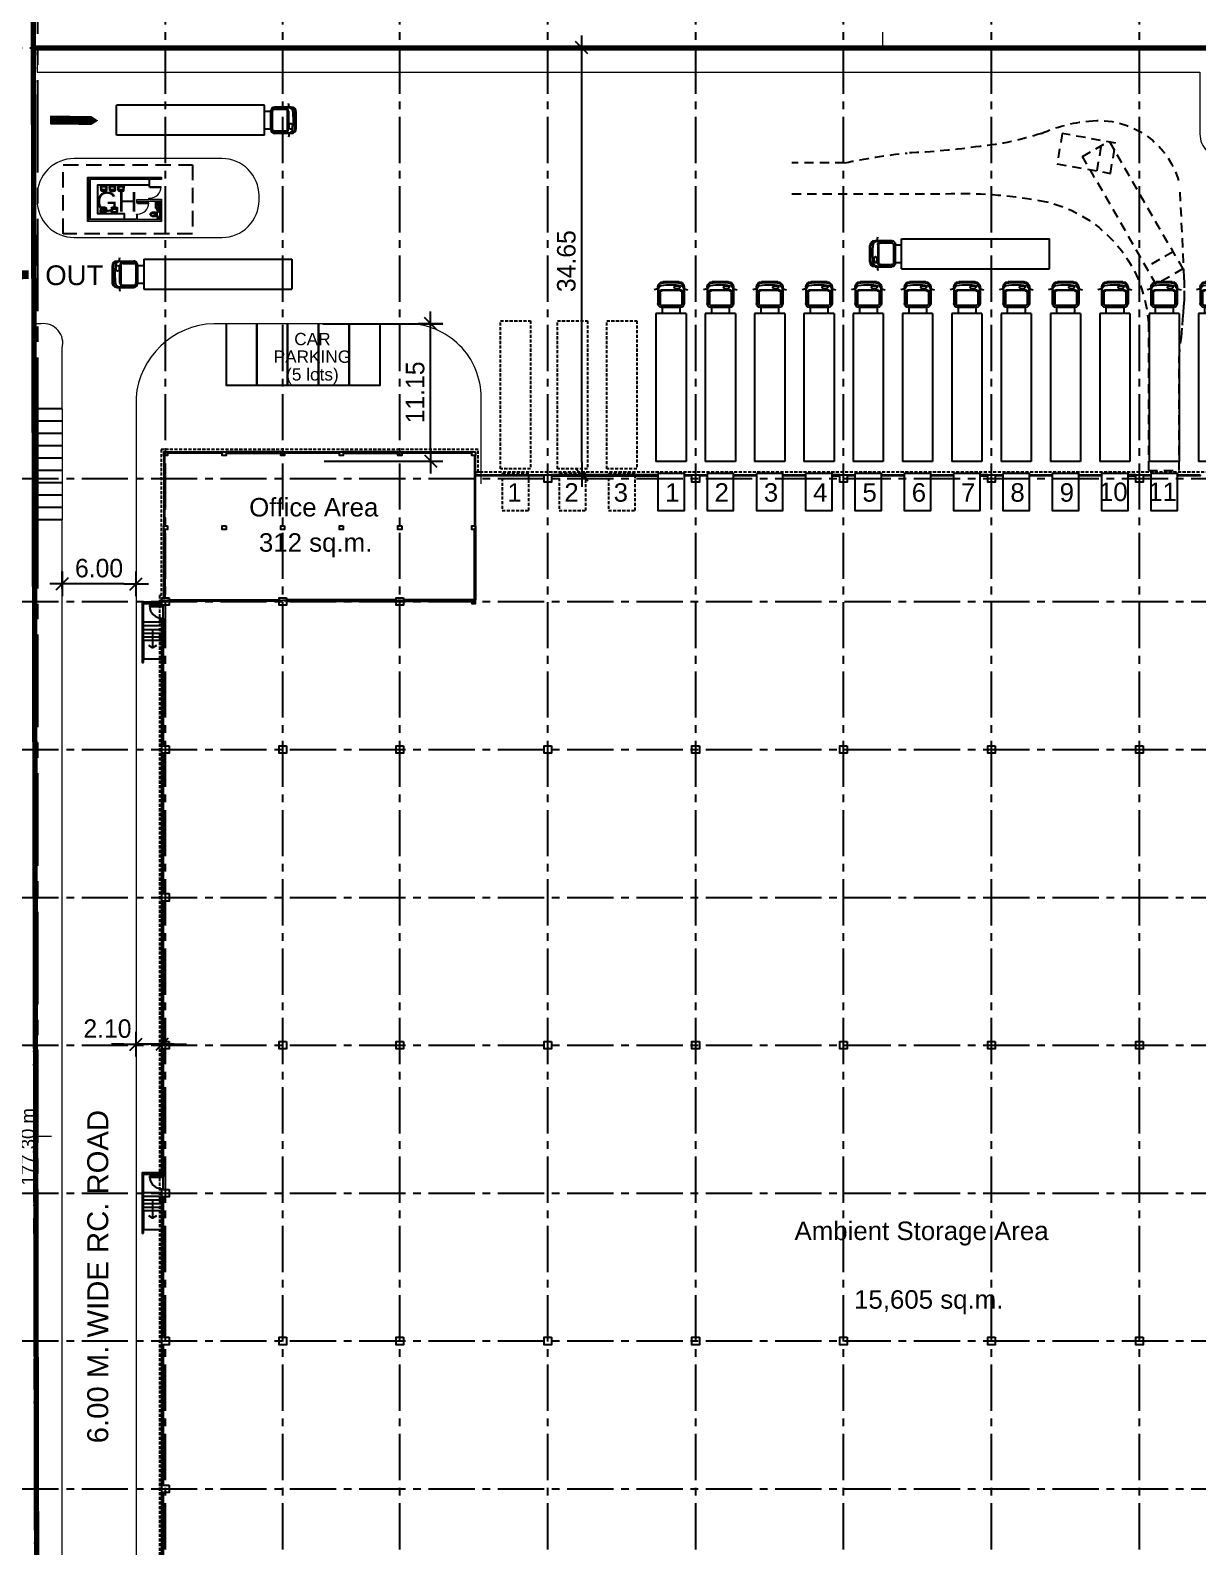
# Model space of a CAD drawing. Extents: x 692141 to 693595, y 1492301 to 1494225.
# Drawn here: x 692319.1 to 692413.8, y 1493786.7 to 1493909.8 of the extents above; entities that cross this region are included whole.
import ezdxf
from ezdxf.enums import TextEntityAlignment as Align

# ---------------------------------------------------------------- set-up
doc = ezdxf.new("R2010")
doc.units = 0
doc.header["$MEASUREMENT"] = 0
for name, pattern in [('CENTER2', [1.125, 0.75, -0.125, 0.125, -0.125]), ('Dash dot dot 2', [5500, 2500, -1000, 0, -1000, 0, -1000]), ('DASHEDX2', [1.25, 0.75, -0.5]), ('HIDDEN', [0.375, 0.25, -0.125])]:
    doc.linetypes.add(name, pattern=pattern)
for name, color, linetype in [('A-_ANOT----_E-', 7, 'Continuous'), ('A-_CAR-PARK_E-', 252, 'Continuous'), ('A-_CNPY----_E-', 4, 'Continuous'), ('A-_DOOR----_E-', 1, 'Continuous'), ('A-_FIXT----_E-', 8, 'Continuous'), ('A-_FURN----_E-', 8, 'Continuous'), ('A-_ROAD----_E-', 1, 'Continuous'), ('A-_TRELLIS-_E-', 8, 'Continuous'), ('A-_WALL----_E-', 1, 'Continuous'), ('A-_WIND----_E-', 8, 'Continuous'), ('A-COLUMN', 3, 'Continuous'), ('A-DOOR', 2, 'Continuous'), ('A-Stair', 9, 'Continuous'), ('A-WALL', 2, 'Continuous'), ('AREA', 8, 'Continuous'), ('Arrow dim', 2, 'Continuous'), ('Arrow dim2', 1, 'Continuous'), ('CIVIL_SITE_WORK', 7, 'Continuous'), ('DIM', 1, 'Continuous'), ('FUR', 9, 'Continuous'), ('Grid', 8, 'CENTER2'), ('H', 8, 'Continuous'), ('Layer1', 1, 'Continuous'), ('Layer4', 3, 'Continuous'), ('Layer8', 8, 'Continuous'), ('Layer9', 9, 'Continuous'), ('Road', 1, 'Continuous'), ('T3', 6, 'Continuous')]:
    doc.layers.add(name, color=color, linetype=linetype)
doc.layers.add('C-PROP-LINE', color=91, linetype='Dash dot dot 2', lineweight=35)
doc.layers.add('C-PROP-LINE-IDEN', color=91, linetype='Continuous', lineweight=5)
doc.styles.add('ARIAL', font='arial.ttf')
doc.styles.add('Century Gothic', font='GOTHIC.TTF', dxfattribs={"height": 1125})
doc.styles.add('MASTER', font='CordiaUPC.ttf')
doc.dimstyles.new('1000-AA', dxfattribs={"dimtxt": 1.5, "dimasz": 1, "dimexe": 1, "dimexo": 1, "dimgap": 0.5, "dimtad": 1, "dimzin": 0, "dimdsep": 46, "dimtxsty": 'MASTER', "dimblk": 'J-02', "dimcen": 0.09, "dimdle": 1, "dimclrd": 1, "dimclre": 8, "dimclrt": 3, "dimadec": 0, "dimazin": 0, "dimtfac": 1, "dimtix": 1, "dimtmove": 2, "dimatfit": 3, "dimldrblk": 'DOT', "dimfxl": 1, "dimtolj": 1, "dimtzin": 0, "dimarcsym": 0})

# ---------------------------------------------------------------- blocks, each defined once
blk = doc.blocks.new('Truck_40 footer')
at = {"layer": 'Layer8'}
for p, q in [((13.99, 1.07), (13.94, 1.37)), ((12, 1.22), (0, 1.22)), ((0, -1.22), (0, 1.22)), ((12, -1.22), (12, 1.22)), ((12.5, 0.72), (12, 0.72)), ((12.5, -0.76), (12.5, 0.76)), ((12.64, -0.73), (12.64, 0.73)), ((12.76, 0.93), (12.76, 1.04)), ((12.76, 1.04), (13.04, 1.04)), ((13.04, 0.93), (12.76, 0.93)), ((13.71, 0.88), (12.79, 0.88)), ((14.16, 1.07), (12.81, 1.07)), ((13.04, 1.04), (13.04, 0.93)), ((13.09, 0.93), (13.09, 1.04)), ((13.09, 1.04), (13.81, 1.04)), ((13.75, 0.93), (13.09, 0.93)), ((13.81, 1.04), (13.75, 0.93)), ((13.82, 0.92), (13.88, 1.03)), ((13.86, -0.73), (13.86, 0.73)), ((13.93, 0.73), (13.93, -0.73)), ((14.49, -0.61), (14.49, 0.61)), ((14.57, -0.66), (14.57, 0.66)), ((12, -1.22), (0, -1.22)), ((12.5, -0.72), (12, -0.72)), ((12.76, -0.93), (12.76, -1.04)), ((13.04, -0.93), (12.76, -0.93)), ((12.76, -1.04), (13.04, -1.04)), ((13.71, -0.88), (12.79, -0.88)), ((14.16, -1.07), (12.81, -1.07)), ((13.04, -1.04), (13.04, -0.93)), ((13.09, -0.93), (13.09, -1.04)), ((13.75, -0.93), (13.09, -0.93)), ((13.09, -1.04), (13.81, -1.04)), ((13.81, -1.04), (13.75, -0.93)), ((13.82, -0.92), (13.88, -1.03)), ((13.99, -1.07), (13.94, -1.37))]:
    blk.add_line(p, q, dxfattribs=at)
blk.add_lwpolyline([(14.12, -0.26, -0.15854), (14.17, -0.27, -0.106465), (14.22, -0.32, -0.07162), (14.25, -0.4, -0.071565), (14.25, -0.49, -0.057969), (14.24, -0.58, -0.07162), (14.22, -0.65, -0.106465), (14.17, -0.7, -0.15854), (14.12, -0.72, -0.15854), (14.08, -0.7, -0.106465), (14.03, -0.65, -0.07162), (14, -0.58, -0.057969), (13.99, -0.49, -0.057969), (14, -0.39, -0.07162), (14.03, -0.32, -0.106465), (14.08, -0.27, -0.15854)], format="xyb", close=True, dxfattribs=at)
for centre, radius, start, end in [((12.81, 0.76), 0.305, 90, 180), ((12.79, 0.73), 0.152, 90, 180), ((13.71, 0.73), 0.152, 0, 90), ((13.71, 0.73), 0.223, 0, 59.2925), ((13.92, 0.63), 0.402, 32.7904, 94.7722), ((14.03, 0.61), 0.457, 0, 90), ((14.16, 0.66), 0.406, 0, 90), ((14.13, 0.76), 0.152, 8.5774, 32.7904), ((9.07, 0), 5.27, 351.1082, 8.5774), ((14.38, 0.53), 0.153, 314.8438, 45.5129), ((12.81, -0.76), 0.305, 180, 270), ((12.79, -0.73), 0.152, 180, 270), ((13.71, -0.73), 0.152, 270, 0), ((13.71, -0.73), 0.223, 300.7075, 0), ((13.92, -0.63), 0.402, 265.2278, 332.3632), ((14.03, -0.61), 0.457, 270, 0), ((14.16, -0.66), 0.406, 270, 0), ((14.13, -0.76), 0.152, 327.2096, 351.4226), ((14.38, -0.53), 0.153, 314.4871, 45.1562)]:
    blk.add_arc(centre, radius, start, end, dxfattribs=at)
blk = doc.blocks.new('Door-1000')
at = {"layer": 'A-_DOOR----_E-', "linetype": 'Continuous', "lineweight": 0, "ltscale": 20}
for p, q in [((0.09, 1.01), (0.04, 1.01)), ((0.04, 1.01), (0.04, 0.1)), ((0.04, 0.1), (0.09, 0.1)), ((0.09, 0.1), (0.09, 1.01))]:
    blk.add_line(p, q, dxfattribs=at)
for points in [[(0.04, 0.1), (0, 0.1), (0, 0), (0.05, 0), (0.05, 0.05), (0.04, 0.05)], [(0.96, 0.1), (1, 0.1), (1, 0), (0.95, 0), (0.95, 0.05), (0.96, 0.05)]]:
    blk.add_lwpolyline(points, close=True, dxfattribs=at)
blk.add_arc((0.04, 0.1), 0.915, 0, 90, dxfattribs=at)
blk = doc.blocks.new('WC FIXT')
at = {"linetype": 'Continuous'}
for p, q in [((-835, 211), (-835, 205)), ((-775, 211), (-835, 211)), ((-835, 205), (-775, 205)), ((-830, 205), (-830, 155)), ((-825, 205), (-830, 205)), ((-830, 155), (-816, 155)), ((-829, 211), (-823, 220)), ((-781, 211), (-829, 211)), ((-810, 124), (-825, 205)), ((-825, 103), (-825, 155)), ((-825, 0), (-825, 59)), ((-823, 220), (-786, 220)), ((-800, 124), (-810, 124)), ((-785, 205), (-800, 124)), ((-794, 155), (-780, 155)), ((-786, 220), (-781, 211)), ((-780, 205), (-785, 205)), ((-785, 103), (-785, 155)), ((-785, 0), (-785, 59)), ((-780, 155), (-780, 205)), ((-775, 205), (-775, 211)), ((-666, 77), (-666, 81)), ((-661, 81), (-666, 81)), ((-666, 62), (-666, 77)), ((-666, 76), (-661, 76)), ((-666, 69), (-661, 69)), ((-666, 63), (-661, 63)), ((-665, 150), (-665, 125)), ((-661, 150), (-665, 150)), ((-661, 125), (-665, 125)), ((-661, 0), (-661, 180)), ((-661, 0), (-239, 0)), ((-269, 210), (-631, 210)), ((-480, 391), (-479, 403)), ((-450, 377), (-466, 377)), ((-450, 430), (-452, 430)), ((-450, 430), (-449, 430)), ((-450, 377), (-434, 377)), ((-420, 391), (-421, 403)), ((-239, 0), (-239, 180)), ((-210, 209), (-50, 209)), ((-210, 209), (-50, 209)), ((-210, 49), (-210, 209)), ((-50, 49), (-210, 49)), ((-90, 129), (-170, 129)), ((-90, 129), (-170, 129)), ((-93, 145), (-167, 145)), ((-93, 145), (-167, 145)), ((-93, 113), (-167, 113)), ((-93, 113), (-167, 113)), ((-106, 161), (-154, 161)), ((-106, 161), (-154, 161)), ((-106, 97), (-154, 97)), ((-106, 97), (-154, 97)), ((-50, 49), (-50, 209))]:
    blk.add_line(p, q, dxfattribs=at)
blk.add_lwpolyline([(-950, 350), (-950, 0), (-1400, 0), (-1400, 350)], close=True)
at = {"elevation": 0}
blk.add_lwpolyline([(-1185, 80), (-1360, 80), (-1360, 310), (-990, 310), (-990, 80), (-1165, 80)], dxfattribs=at)
for points in [[(-1205, 20), (-1185, 20), (-1185, 40), (-1205, 40)], [(-1165, 20), (-1185, 20), (-1185, 170), (-1165, 170)], [(-1145, 20), (-1165, 20), (-1165, 40), (-1145, 40)]]:
    blk.add_lwpolyline(points, close=True, dxfattribs=at)
for radius in [23, 18]:
    blk.add_circle((-1175, 195, 0), radius)
at = {"linetype": 'Continuous'}
for centre, radius in [((-805, 81), 30), ((-805, 81), 5), ((-450, 293), 46)]:
    blk.add_circle(centre, radius, dxfattribs=at)
for centre, radius, start, end in [((-631, 180), 30.1, 90.01924, 180.01342), ((209, 495), 841, 177.76353, 199.84042), ((-349, 520), 283, 164.75714, 178.3697), ((-379, 538), 250, 119.88178, 167.05043), ((-208, 485), 377, 149.71972, 181.98795), ((-457, 470), 128, 179.0631, 273.10722), ((-444, 626), 103, 93.63012, 150.82622), ((-450, 640), 127, 65.57182, 114.74995), ((-466, 391), 13.9, 177.13183, 270.01405), ((-452, 402), 27.8, 90.01002, 177.12938), ((-457, 626), 103, 29.20078, 86.40229), ((-443, 470), 128, 266.92321, 0.96711), ((-449, 402), 27.8, 2.90476, 90.01606), ((-434, 391), 13.9, 270.01556, 2.89774), ((-522, 538), 250, 12.97996, 60.27146), ((-692, 485), 377, 358.04206, 30.31089), ((-1109, 495), 841, 340.18968, 2.26658), ((-551, 520), 283, 1.63035, 15.24291), ((-269, 180), 30.1, 0.01597, 90.01112)]:
    blk.add_arc(centre, radius, start, end, dxfattribs=at)
for major_axis, start_param, end_param in [((-39.4, 6.9), -1.0873993, 5.195786), ((-6.9, -39.4), -2.6581956, 3.6249897)]:
    blk.add_ellipse((-130, 129), major_axis=major_axis, ratio=1, start_param=start_param, end_param=end_param, dxfattribs=at)
blk = doc.blocks.new('A$C78887EA7')
at = {"lineweight": 0, "extrusion": (0, 0, -1)}
for p, q in [((-0.23, 0.02), (-0.24, 0.01)), ((-0.24, 0.01), (-0.24, 0.01)), ((-0.24, 0.01), (-0.24, 0)), ((-0.24, 0), (-0.23, -0.31)), ((-0.22, 0.02), (-0.23, 0.02)), ((-0.21, 0.02), (-0.22, 0.02)), ((-0.2, 0.02), (-0.21, 0.02)), ((-0.2, 0.01), (-0.2, 0.02)), ((-0.2, 0.02), (-0.2, 0.02)), ((-0.19, 0.01), (-0.2, 0.01)), ((-0.19, 0), (-0.19, 0.01)), ((-0.19, 0.01), (-0.19, 0.01)), ((0.19, 0), (-0.19, 0)), ((-0.19, 0), (-0.19, 0)), ((0.2, 0.01), (0.19, 0.01)), ((0.19, 0.01), (0.19, 0.01)), ((0.19, 0.01), (0.19, 0.01)), ((0.19, 0.01), (0.19, 0.01)), ((0.19, 0.01), (0.19, 0)), ((0.21, 0.02), (0.2, 0.02)), ((0.2, 0.02), (0.2, 0.01)), ((0.22, 0.02), (0.21, 0.02)), ((0.23, 0.02), (0.22, 0.02)), ((0.23, 0.01), (0.23, 0.02)), ((0.24, 0.01), (0.23, 0.01)), ((0.24, 0), (0.24, 0.01)), ((0.24, 0.01), (0.24, 0.01)), ((-0.23, -0.31), (-0.23, -0.32)), ((-0.23, -0.32), (-0.22, -0.33)), ((-0.22, -0.33), (-0.22, -0.33)), ((-0.22, -0.33), (-0.21, -0.34)), ((-0.21, -0.34), (-0.21, -0.34)), ((-0.21, -0.34), (-0.19, -0.34)), ((-0.19, -0.34), (-0.18, -0.35)), ((-0.18, -0.35), (-0.14, -0.36)), ((-0.14, -0.36), (-0.09, -0.37)), ((-0.09, -0.37), (-0.04, -0.37)), ((-0.04, -0.37), (0, -0.37)), ((0, -0.37), (0.04, -0.37)), ((0.04, -0.37), (0.08, -0.37)), ((0.08, -0.37), (0.13, -0.36)), ((0.13, -0.36), (0.14, -0.36)), ((0.14, -0.36), (0.17, -0.35)), ((0.17, -0.35), (0.18, -0.35)), ((0.18, -0.35), (0.2, -0.34)), ((0.19, 0), (0.19, 0)), ((0.2, -0.34), (0.21, -0.33)), ((0.21, -0.33), (0.22, -0.32)), ((0.22, -0.32), (0.23, -0.31)), ((0.23, -0.16), (0.24, -0.13)), ((0.23, -0.19), (0.23, -0.16)), ((0.23, -0.22), (0.23, -0.19)), ((0.23, -0.23), (0.23, -0.22)), ((0.23, -0.26), (0.23, -0.23)), ((0.23, -0.29), (0.23, -0.26)), ((0.23, -0.31), (0.23, -0.29)), ((0.24, -0.03), (0.24, 0)), ((0.24, -0.05), (0.24, -0.03)), ((0.24, -0.08), (0.24, -0.05)), ((0.24, -0.1), (0.24, -0.08)), ((0.24, -0.13), (0.24, -0.1))]:
    blk.add_line(p, q, dxfattribs=at)
for p, q in [((-0.23, -0.31), (-0.24, 0)), ((-0.22, 0.02), (-0.21, 0.02)), ((-0.2, -0.29), (-0.19, 0)), ((0.19, 0), (-0.19, 0)), ((0.22, 0.02), (0.21, 0.02)), ((-0.2, -0.29), (-0.23, -0.29)), ((-0.18, -0.35), (-0.2, -0.34)), ((0.18, -0.35), (0.2, -0.34)), ((0.2, -0.29), (0.19, 0)), ((0.2, -0.29), (0.23, -0.29)), ((0.23, -0.31), (0.24, 0))]:
    blk.add_line(p, q)
at = {"extrusion": (0, 0, -1)}
for centre, major_axis, start_param, end_param in [((-0.23, 0), (0.0009, 0.0151), 4.618732, 6.474794), ((-0.2, 0), (0.0009, 0.0151), 5.968113, 7.824174), ((0.2, 0), (0.0009, 0.0151), 4.618732, 6.474794), ((0.23, 0), (0.0009, 0.0151), 5.968113, 7.824174), ((-0.19, -0.31), (0.0024, 0.0395), 3.366442, 4.606319), ((-0.2, -0.29), (0.000061, 0.000988), 1.553402, 3.079861), ((0, 0.35), (0.037, 0.594), 2.758393, 3.401328), ((0, 0.31), (0.042, 0.684), 2.808894, 3.350827), ((0.2, -0.29), (0.000061, 0.000988), 3.079861, 4.606319), ((0.19, -0.31), (0.0024, 0.0395), 1.553402, 2.793279)]:
    blk.add_ellipse(centre, major_axis=major_axis, ratio=1, start_param=start_param, end_param=end_param, dxfattribs=at)
blk = doc.blocks.new('Family - ___-1498953-750_00_PROPERTY LAYOUT')
at = {"layer": 'C-PROP-LINE', "lineweight": 100}
for p, q in [((-422103, -400), (-422281, 90012)), ((-421755, -177700), (-422103, -400))]:
    blk.add_line(p, q, dxfattribs=at)
blk = doc.blocks.new('radius - truck leschaco')
at = {"layer": 'CIVIL_SITE_WORK', "color": 7, "linetype": 'DASHEDX2'}
blk.add_lwpolyline([(54483.54, -3145.9), (54471.08, -3145.9, 0.050532), (54463.49, -3146.44, 0.345593), (54454.62, -3156.35), (54454.62, -3156.35), (54454.62, -3168.37), (54452.12, -3168.37), (54452.12, -3159.28), (54452.01, -3158.06), (54451.94, -3157.57), (54451.85, -3156.57), (54451.82, -3156.07), (54451.76, -3155.55), (54451.73, -3155.06), (54451.7, -3154.54), (54451.68, -3153.53), (54451.7, -3153.01), (54451.71, -3152.76), (54452.06, -3145.25, -0.383984), (54459.45, -3140.01, -0.079329), (54463.3, -3141.01, 0.055811), (54468.27, -3142.06, 0.025908), (54474.18, -3142.6, -0.028136), (54479.27, -3143.4), (54483.54, -3143.4)], format="xyb", dxfattribs=at)
at = {"layer": 'CIVIL_SITE_WORK', "color": 253, "linetype": 'DASHEDX2'}
blk.add_lwpolyline([(54457.27, -3141.79), (54461.6, -3141.02), (54462.03, -3143.48), (54457.7, -3144.25)], close=True, dxfattribs=at)
for points in [[(54461.6, -3141.02), (54462.03, -3143.48)], [(54457.8, -3141.63), (54451.82, -3152.01), (54453.98, -3153.26), (54459.97, -3142.87), (54457.8, -3141.63)], [(54458.78, -3144.05), (54458.35, -3141.6)], [(54452.62, -3150.63), (54454.78, -3151.87)]]:
    blk.add_lwpolyline(points, dxfattribs=at)
blk = doc.blocks.new('CT120-P')
at = {"layer": 'H'}
for p, q in [((-1.49, 1.07), (-1.43, 1.37)), ((-2.06, -0.66), (-2.06, 0.66)), ((-1.99, -0.61), (-1.99, 0.61)), ((-1.66, 1.07), (-0.3, 1.07)), ((-1.42, 0.73), (-1.42, -0.73)), ((-1.32, 0.92), (-1.38, 1.03)), ((-1.36, -0.73), (-1.36, 0.73)), ((-1.31, 1.04), (-1.25, 0.93)), ((-0.59, 1.04), (-1.31, 1.04)), ((-1.25, 0.93), (-0.59, 0.93)), ((-1.2, 0.88), (-0.29, 0.88)), ((-0.59, 0.93), (-0.59, 1.04)), ((-0.53, 1.04), (-0.53, 0.93)), ((-0.26, 1.04), (-0.53, 1.04)), ((-0.53, 0.93), (-0.26, 0.93)), ((-0.26, 0.93), (-0.26, 1.04)), ((-0.14, -0.73), (-0.14, 0.73)), ((0, -0.76), (0, 0.76)), ((0, 0.72), (0.5, 0.72)), ((0.5, -1.22), (0.5, 1.22)), ((0.5, 1.22), (12.5, 1.22)), ((12.5, -1.22), (12.5, 1.22)), ((-1.66, -1.07), (-0.3, -1.07)), ((-1.49, -1.07), (-1.43, -1.37)), ((-1.32, -0.92), (-1.38, -1.03)), ((-1.31, -1.04), (-1.25, -0.93)), ((-0.59, -1.04), (-1.31, -1.04)), ((-1.25, -0.93), (-0.59, -0.93)), ((-1.2, -0.88), (-0.29, -0.88)), ((-0.59, -0.93), (-0.59, -1.04)), ((-0.53, -0.93), (-0.26, -0.93)), ((-0.53, -1.04), (-0.53, -0.93)), ((-0.26, -1.04), (-0.53, -1.04)), ((-0.26, -0.93), (-0.26, -1.04)), ((0, -0.72), (0.5, -0.72)), ((0.5, -1.22), (12.5, -1.22))]:
    blk.add_line(p, q, dxfattribs=at)
blk.add_lwpolyline([(-1.62, -0.26, 0.15854), (-1.67, -0.27, 0.106465), (-1.71, -0.32, 0.07162), (-1.74, -0.4, 0.071565), (-1.75, -0.49, 0.057969), (-1.74, -0.58, 0.07162), (-1.71, -0.65, 0.106465), (-1.67, -0.7, 0.15854), (-1.62, -0.72, 0.15854), (-1.58, -0.7, 0.106465), (-1.53, -0.65, 0.07162), (-1.5, -0.58, 0.057969), (-1.49, -0.49, 0.057969), (-1.5, -0.39, 0.07162), (-1.53, -0.32, 0.106465), (-1.58, -0.27, 0.15854)], format="xyb", close=True, dxfattribs=at)
for centre, radius, start, end in [((-1.66, 0.66), 0.406, 90, 180), ((-1.88, 0.53), 0.153, 134.4871, 225.1562), ((-1.53, 0.61), 0.457, 90, 180), ((3.43, 0), 5.27, 171.4226, 188.8918), ((-1.62, 0.76), 0.152, 147.2096, 171.4226), ((-1.41, 0.63), 0.402, 85.2278, 147.2096), ((-1.2, 0.73), 0.223, 120.7075, 180), ((-1.2, 0.73), 0.152, 90, 180), ((-0.3, 0.76), 0.305, 0, 90), ((-0.29, 0.73), 0.152, 0, 90), ((-1.66, -0.66), 0.406, 180, 270), ((-1.88, -0.53), 0.153, 134.8438, 225.5129), ((-1.53, -0.61), 0.457, 180, 270), ((-1.62, -0.76), 0.152, 188.5774, 212.7904), ((-1.41, -0.63), 0.402, 207.6368, 274.7722), ((-1.2, -0.73), 0.223, 180, 239.2925), ((-1.2, -0.73), 0.152, 180, 270), ((-0.3, -0.76), 0.305, 270, 0), ((-0.29, -0.73), 0.152, 270, 0)]:
    blk.add_arc(centre, radius, start, end, dxfattribs=at)
blk = doc.blocks.new('PH2')
for points in [[(-82.08, 130.4), (-82.08, 127.4), (-79.92, 127.4), (-79.92, 130.4)], [(-78.08, 130.4), (-78.08, 127.4), (-75.92, 127.4), (-75.92, 130.4)], [(-74.08, 130.4), (-74.08, 127.4), (-71.92, 127.4), (-71.92, 130.4)], [(-70.08, 130.4), (-70.08, 127.4), (-67.92, 127.4), (-67.92, 130.4)], [(-66.08, 130.4), (-66.08, 127.4), (-63.92, 127.4), (-63.92, 130.4)], [(-62.08, 130.4), (-62.08, 127.4), (-59.92, 127.4), (-59.92, 130.4)], [(-58.08, 130.4), (-58.08, 127.4), (-55.92, 127.4), (-55.92, 130.4)], [(-54.08, 130.4), (-54.08, 127.4), (-51.92, 127.4), (-51.92, 130.4)], [(-50.08, 130.4), (-50.08, 127.4), (-47.92, 127.4), (-47.92, 130.4)], [(-46.08, 130.4), (-46.08, 127.4), (-43.92, 127.4), (-43.92, 130.4)], [(-42.08, 130.4), (-42.08, 127.4), (-39.92, 127.4), (-39.92, 130.4)]]:
    blk.add_lwpolyline(points, close=True)
at = {"layer": 'A-_CAR-PARK_E-', "flags": 128}
for points in [[(-117.1, 142.56), (-117.1, 137.56), (-114.6, 137.56), (-114.6, 142.56)], [(-114.6, 142.56), (-114.6, 137.56), (-112.1, 137.56), (-112.1, 142.56)], [(-112.1, 142.56), (-112.1, 137.56), (-109.6, 137.56), (-109.6, 142.56)], [(-109.6, 142.56), (-109.6, 137.56), (-107.1, 137.56), (-107.1, 142.56)], [(-107.1, 142.56), (-107.1, 137.56), (-104.6, 137.56), (-104.6, 142.56)]]:
    blk.add_lwpolyline(points, dxfattribs=at)
at = {"layer": 'A-_TRELLIS-_E-', "lineweight": 0, "ltscale": 20}
blk.add_lwpolyline([(-117.1, 142.56), (-104.6, 142.56), (-104.6, 137.56), (-117.1, 137.56)], close=True, dxfattribs=at)
at = {"layer": 'A-COLUMN'}
for points in [[(-121.85, 132.15), (-121.85, 131.85), (-122.15, 131.85), (-122.15, 132.15)], [(-117.1, 132.15), (-117.1, 131.85), (-117.4, 131.85), (-117.4, 132.15)], [(-112.35, 132.15), (-112.35, 131.85), (-112.65, 131.85), (-112.65, 132.15)], [(-107.6, 132.15), (-107.6, 131.85), (-107.9, 131.85), (-107.9, 132.15)], [(-102.85, 132.15), (-102.85, 131.85), (-103.15, 131.85), (-103.15, 132.15)], [(-96.85, 132.15), (-96.85, 131.85), (-97.15, 131.85), (-97.15, 132.15)], [(-90.7, 130.3), (-90.7, 129.7), (-91.3, 129.7), (-91.3, 130.3)], [(-78.7, 130.3), (-78.7, 129.7), (-79.3, 129.7), (-79.3, 130.3)], [(-66.7, 130.3), (-66.7, 129.7), (-67.3, 129.7), (-67.3, 130.3)], [(-54.7, 130.3), (-54.7, 129.7), (-55.3, 129.7), (-55.3, 130.3)], [(-42.7, 130.3), (-42.7, 129.7), (-43.3, 129.7), (-43.3, 130.3)], [(-121.85, 126.15), (-121.85, 125.85), (-122.15, 125.85), (-122.15, 126.15)], [(-117.1, 126.15), (-117.1, 125.85), (-117.4, 125.85), (-117.4, 126.15)], [(-112.35, 126.15), (-112.35, 125.85), (-112.65, 125.85), (-112.65, 126.15)], [(-107.6, 126.15), (-107.6, 125.85), (-107.9, 125.85), (-107.9, 126.15)], [(-102.85, 126.15), (-102.85, 125.85), (-103.15, 125.85), (-103.15, 126.15)], [(-96.85, 126.15), (-96.85, 125.85), (-97.15, 125.85), (-97.15, 126.15)], [(-121.7, 120.3), (-121.7, 119.7), (-122.3, 119.7), (-122.3, 120.3)], [(-112.2, 120.3), (-112.2, 119.7), (-112.8, 119.7), (-112.8, 120.3)], [(-102.7, 120.3), (-102.7, 119.7), (-103.3, 119.7), (-103.3, 120.3)], [(-97.15, 120.15), (-97.15, 119.85), (-96.85, 119.85), (-96.85, 120.15)], [(-121.7, 108.3), (-121.7, 107.7), (-122.3, 107.7), (-122.3, 108.3)], [(-112.2, 108.3), (-112.2, 107.7), (-112.8, 107.7), (-112.8, 108.3)], [(-102.7, 108.3), (-102.7, 107.7), (-103.3, 107.7), (-103.3, 108.3)], [(-90.7, 108.3), (-90.7, 107.7), (-91.3, 107.7), (-91.3, 108.3)], [(-78.7, 108.3), (-78.7, 107.7), (-79.3, 107.7), (-79.3, 108.3)], [(-66.7, 108.3), (-66.7, 107.7), (-67.3, 107.7), (-67.3, 108.3)], [(-54.7, 108.3), (-54.7, 107.7), (-55.3, 107.7), (-55.3, 108.3)], [(-42.7, 108.3), (-42.7, 107.7), (-43.3, 107.7), (-43.3, 108.3)], [(-121.7, 96.3), (-121.7, 95.7), (-122.3, 95.7), (-122.3, 96.3)], [(-121.7, 84.3), (-121.7, 83.7), (-122.3, 83.7), (-122.3, 84.3)], [(-112.2, 84.3), (-112.2, 83.7), (-112.8, 83.7), (-112.8, 84.3)], [(-102.7, 84.3), (-102.7, 83.7), (-103.3, 83.7), (-103.3, 84.3)], [(-90.7, 84.3), (-90.7, 83.7), (-91.3, 83.7), (-91.3, 84.3)], [(-78.7, 84.3), (-78.7, 83.7), (-79.3, 83.7), (-79.3, 84.3)], [(-66.7, 84.3), (-66.7, 83.7), (-67.3, 83.7), (-67.3, 84.3)], [(-54.7, 84.3), (-54.7, 83.7), (-55.3, 83.7), (-55.3, 84.3)], [(-42.7, 84.3), (-42.7, 83.7), (-43.3, 83.7), (-43.3, 84.3)], [(-121.7, 72.3), (-121.7, 71.7), (-122.3, 71.7), (-122.3, 72.3)], [(-121.7, 60.3), (-121.7, 59.7), (-122.3, 59.7), (-122.3, 60.3)], [(-112.2, 60.3), (-112.2, 59.7), (-112.8, 59.7), (-112.8, 60.3)], [(-102.7, 60.3), (-102.7, 59.7), (-103.3, 59.7), (-103.3, 60.3)], [(-90.7, 60.3), (-90.7, 59.7), (-91.3, 59.7), (-91.3, 60.3)], [(-78.7, 60.3), (-78.7, 59.7), (-79.3, 59.7), (-79.3, 60.3)], [(-66.7, 60.3), (-66.7, 59.7), (-67.3, 59.7), (-67.3, 60.3)], [(-54.7, 60.3), (-54.7, 59.7), (-55.3, 59.7), (-55.3, 60.3)], [(-42.7, 60.3), (-42.7, 59.7), (-43.3, 59.7), (-43.3, 60.3)], [(-121.7, 48.3), (-121.7, 47.7), (-122.3, 47.7), (-122.3, 48.3)]]:
    blk.add_lwpolyline(points, close=True, dxfattribs=at)
at = {"layer": 'A-DOOR', "color": 7, "linetype": 'HIDDEN'}
for points in [[(-92.54, 130.3), (-92.54, 130.2), (-94.7, 130.2), (-94.7, 130.3)], [(-87.92, 130.3), (-87.92, 130.2), (-90.08, 130.2), (-90.08, 130.3)], [(-83.92, 130.3), (-83.92, 130.2), (-86.08, 130.2), (-86.08, 130.3)]]:
    blk.add_lwpolyline(points, close=True, dxfattribs=at)
at = {"layer": 'A-DOOR'}
for points in [[(-79.3, 130.3), (-79.3, 130.2), (-79.92, 130.2), (-79.92, 130.3)], [(-78.08, 130.3), (-78.08, 130.2), (-78.7, 130.2), (-78.7, 130.3)], [(-74.08, 130.3), (-74.08, 130.2), (-75.92, 130.2), (-75.92, 130.3)], [(-70.08, 130.3), (-70.08, 130.2), (-71.92, 130.2), (-71.92, 130.3)], [(-67.92, 130.3), (-67.92, 130.2), (-67.3, 130.2), (-67.3, 130.3)], [(-66.08, 130.3), (-66.08, 130.2), (-66.7, 130.2), (-66.7, 130.3)], [(-62.08, 130.3), (-62.08, 130.2), (-63.92, 130.2), (-63.92, 130.3)], [(-58.08, 130.3), (-58.08, 130.2), (-59.92, 130.2), (-59.92, 130.3)], [(-55.92, 130.3), (-55.92, 130.2), (-55.3, 130.2), (-55.3, 130.3)], [(-54.08, 130.3), (-54.08, 130.2), (-54.7, 130.2), (-54.7, 130.3)], [(-50.08, 130.3), (-50.08, 130.2), (-51.92, 130.2), (-51.92, 130.3)], [(-46.08, 130.3), (-46.08, 130.2), (-47.92, 130.2), (-47.92, 130.3)], [(-43.92, 130.3), (-43.92, 130.2), (-43.3, 130.2), (-43.3, 130.3)], [(-42.08, 130.3), (-42.08, 130.2), (-42.7, 130.2), (-42.7, 130.3)], [(-38.08, 130.3), (-38.08, 130.2), (-39.92, 130.2), (-39.92, 130.3)]]:
    blk.add_lwpolyline(points, close=True, dxfattribs=at)
at = {"layer": 'A-Stair', "color": 9}
for p, q in [((-122.2, 118.65), (-122.2, 119.65)), ((-123.8, 118.35), (-122.3, 118.35)), ((-122.2, 72.35), (-122.2, 73.35)), ((-123.8, 72.05), (-122.3, 72.05))]:
    blk.add_line(p, q, dxfattribs=at)
at = {"layer": 'A-Stair'}
for p, q in [((-123.8, 118.05), (-122.3, 118.05)), ((-123.8, 117.75), (-122.3, 117.75)), ((-123.8, 117.45), (-122.3, 117.45)), ((-123.8, 117.15), (-122.3, 117.15)), ((-123.8, 71.75), (-122.3, 71.75)), ((-123.8, 71.45), (-122.3, 71.45)), ((-123.8, 71.15), (-122.3, 71.15)), ((-123.8, 70.85), (-122.3, 70.85))]:
    blk.add_line(p, q, dxfattribs=at)
for points in [[(-123.8, 116.85), (-123.8, 115.35), (-122.3, 115.35), (-122.3, 116.85)], [(-123.8, 70.55), (-123.8, 69.05), (-122.3, 69.05), (-122.3, 70.55)]]:
    blk.add_lwpolyline(points, close=True, dxfattribs=at)
at = {"layer": 'A-WALL'}
for points in [[(-122.05, 126.15), (-122.05, 131.85), (-122.15, 131.85), (-122.15, 126.15)], [(-121.85, 132.15), (-117.4, 132.15), (-117.4, 132.05), (-121.85, 132.05)], [(-112.65, 132.15), (-117.1, 132.15), (-117.1, 132.05), (-112.65, 132.05)], [(-112.35, 132.15), (-107.9, 132.15), (-107.9, 132.05), (-112.35, 132.05)], [(-103.15, 132.15), (-107.6, 132.15), (-107.6, 132.05), (-103.15, 132.05)], [(-102.85, 132.15), (-97.15, 132.15), (-97.15, 132.05), (-102.85, 132.05)], [(-96.85, 126.15), (-96.85, 131.85), (-96.95, 131.85), (-96.95, 126.15)], [(-91.3, 130.3), (-91.3, 130.2), (-96.85, 130.2), (-96.85, 130.3)], [(-90.7, 130.3), (-90.7, 130.2), (-82.08, 130.2), (-82.08, 130.3)], [(-122.05, 125.85), (-122.05, 120.3), (-122.15, 120.3), (-122.15, 125.85)], [(-96.85, 125.85), (-96.85, 120.15), (-96.95, 120.15), (-96.95, 125.85)], [(-123.8, 115.05), (-123.8, 119.95), (-123.9, 119.95), (-123.9, 115.05)], [(-122.3, 119.85), (-122.3, 119.95), (-123.9, 119.95), (-123.9, 119.85)], [(-121.7, 120.15), (-112.8, 120.15), (-112.8, 120.05), (-121.7, 120.05)], [(-103.3, 120.15), (-112.2, 120.15), (-112.2, 120.05), (-103.3, 120.05)], [(-97.15, 120.15), (-102.7, 120.15), (-102.7, 120.05), (-97.15, 120.05)], [(-122.3, 108.3), (-122.3, 118.6), (-122.2, 118.6), (-122.2, 108.3)], [(-122.2, 107.7), (-122.2, 96.3), (-122.3, 96.3), (-122.3, 107.7)], [(-122.2, 95.7), (-122.2, 84.3), (-122.3, 84.3), (-122.3, 95.7)], [(-122.2, 83.7), (-122.2, 73.4), (-122.3, 73.4), (-122.3, 83.7)], [(-123.8, 68.75), (-123.8, 73.65), (-123.9, 73.65), (-123.9, 68.75)], [(-122.3, 73.55), (-122.3, 73.65), (-123.9, 73.65), (-123.9, 73.55)], [(-122.2, 71.7), (-122.2, 60.3), (-122.3, 60.3), (-122.3, 71.7)], [(-122.2, 59.7), (-122.2, 48.3), (-122.3, 48.3), (-122.3, 59.7)], [(-122.2, 47.7), (-122.2, 36.3), (-122.3, 36.3), (-122.3, 47.7)]]:
    blk.add_lwpolyline(points, close=True, dxfattribs=at)
at = {"layer": 'H', "linetype": 'HIDDEN'}
for points in [[(-92.4, 142.78), (-92.4, 130.78), (-94.84, 130.78), (-94.84, 142.78)], [(-87.78, 142.78), (-87.78, 130.78), (-90.22, 130.78), (-90.22, 142.78)], [(-83.78, 142.78), (-83.78, 130.78), (-86.22, 130.78), (-86.22, 142.78)], [(-94.7, 130.4), (-94.7, 127.4), (-92.54, 127.4), (-92.54, 130.4)], [(-90.08, 130.4), (-90.08, 127.4), (-87.92, 127.4), (-87.92, 130.4)], [(-86.08, 130.4), (-86.08, 127.4), (-83.92, 127.4), (-83.92, 130.4)]]:
    blk.add_lwpolyline(points, close=True, dxfattribs=at)
at = {"layer": 'Layer1'}
for points in [[(-123.3, 119.6), (-122.3, 119.6), (-122.3, 119.65), (-123.3, 119.65)], [(-122.2, 119.7), (-122.2, 119.65), (-122.3, 119.65), (-122.3, 119.7)], [(-122.2, 118.65), (-122.2, 118.6), (-122.3, 118.6), (-122.3, 118.65)], [(-123.3, 73.3), (-122.3, 73.3), (-122.3, 73.35), (-123.3, 73.35)], [(-122.2, 73.4), (-122.2, 73.35), (-122.3, 73.35), (-122.3, 73.4)], [(-122.2, 72.35), (-122.2, 72.3), (-122.3, 72.3), (-122.3, 72.35)]]:
    blk.add_lwpolyline(points, close=True, dxfattribs=at)
for centre in [(-122.3, 119.65), (-122.3, 73.35)]:
    blk.add_arc(centre, 1, 180, 270, dxfattribs=at)
at = {"layer": 'Layer9', "color": 8}
for p, q in [((-123.05, 117.74), (-123.05, 116.26)), ((-123.05, 71.44), (-123.05, 69.96))]:
    blk.add_line(p, q, dxfattribs=at)
at = {"layer": 'Layer9', "color": 8, "flags": 128}
for points in [[(-122.74, 116.45), (-123.05, 116.26), (-123.36, 116.45)], [(-122.74, 70.15), (-123.05, 69.96), (-123.36, 70.15)]]:
    blk.add_lwpolyline(points, dxfattribs=at)
at = {"layer": 'FUR', "xscale": -1.000000000000015, "rotation": 90}
for p in [(-81, 143.88), (-77, 143.88), (-73, 143.88), (-69, 143.88), (-65, 143.88), (-61, 143.88), (-57, 143.88), (-53, 143.88), (-49, 143.88), (-45, 143.88), (-41, 143.88), (-37, 143.88)]:
    blk.add_blockref('CT120-P', p, dxfattribs=at)
at = {"layer": 'A-_ANOT----_E-', "style": 'ARIAL'}
for s, p in [('CAR', (-110.09, 141.31)), ('PARKING', (-110.09, 139.88)), ('(5 lots)', (-110.09, 138.44))]:
    blk.add_text(s, height=1, dxfattribs=at).set_placement(p, align=Align.MIDDLE_CENTER)
at = {"layer": 'T3', "color": 8, "linetype": 'Continuous', "lineweight": 0, "style": 'ARIAL'}
for s, p in [('1', (-93.11, 128.86)), ('2', (-88.49, 128.86)), ('3', (-84.49, 128.86))]:
    blk.add_text(s, height=1.5, dxfattribs=at).set_placement(p, align=Align.MIDDLE_RIGHT)
at = {"layer": 'T3', "linetype": 'Continuous', "lineweight": 0, "style": 'ARIAL'}
for s, p in [('1', (-80.31, 128.86)), ('2', (-76.31, 128.86)), ('3', (-72.31, 128.86)), ('4', (-68.31, 128.86)), ('5', (-64.31, 128.86)), ('6', (-60.31, 128.86)), ('7', (-56.31, 128.86)), ('8', (-52.31, 128.86)), ('9', (-48.31, 128.86)), ('10', (-43.96, 128.91)), ('11', (-39.96, 128.91)), ('Office Area', (-104.74, 127.66)), ('312 sq.m.', (-105.23, 124.8)), ('Ambient Storage Area', (-50.37, 68.94)), ('15,605 sq.m.', (-54.04, 63.37))]:
    blk.add_text(s, height=1.5, dxfattribs=at).set_placement(p, align=Align.MIDDLE_RIGHT)
blk = doc.blocks.new('_Dot')
at = {"color": 0, "linetype": 'ByBlock', "lineweight": -2}
blk.add_line((-0.5, 0), (-1, 0), dxfattribs=at)
at = {"color": 0, "linetype": 'ByBlock', "const_width": 0.5}
blk.add_lwpolyline([(-0.25, 0, 1), (0.25, 0, 1)], format="xyb", close=True, dxfattribs=at)
blk = doc.blocks.new('J-02')
at = {"layer": 'Arrow dim'}
blk.add_line((-0.5, -0.5), (0.5, 0.5), dxfattribs=at)
at = {"layer": 'Arrow dim2'}
for p, q in [((-1, 0), (1, 0)), ((0, -1), (0, 1))]:
    blk.add_line(p, q, dxfattribs=at)
blk = doc.blocks.new('*D62')
at = {"layer": 'Defpoints', "color": 0, "transparency": 16777216}
for p in [(692321.65, 1493864.88), (692321.65, 1493863.44), (692327.65, 1493863.44)]:
    blk.add_point(p, dxfattribs=at)
at = {"layer": 'DIM', "color": 8, "lineweight": -2, "transparency": 16777216}
for p, q in [((692321.65, 1493864.44), (692321.65, 1493865.88)), ((692327.65, 1493864.44), (692327.65, 1493865.88))]:
    blk.add_line(p, q, dxfattribs=at)
at = {"layer": 'DIM', "color": 1, "lineweight": -2, "transparency": 16777216}
blk.add_line((692326.65, 1493864.88), (692322.65, 1493864.88), dxfattribs=at)
at = {"layer": 'DIM', "color": 1, "lineweight": -2, "transparency": 16777216, "rotation": 180}
blk.add_blockref('J-02', (692321.65, 1493864.88), dxfattribs=at)
at = {"layer": 'DIM', "color": 1, "lineweight": -2, "transparency": 16777216}
blk.add_blockref('J-02', (692327.65, 1493864.88), dxfattribs=at)
at = {"layer": 'DIM', "color": 3, "transparency": 16777216, "insert": (692324.65, 1493866.15), "char_height": 1.5, "attachment_point": 5, "style": 'MASTER'}
blk.add_mtext('\\A1;6.00', dxfattribs=at)
blk = doc.blocks.new('*D65')
at = {"layer": 'AREA', "color": 8, "lineweight": -2, "transparency": 16777216}
for p, q in [((692327.65, 1493827.69), (692327.65, 1493828.52)), ((692329.75, 1493827.69), (692329.75, 1493828.52))]:
    blk.add_line(p, q, dxfattribs=at)
at = {"layer": 'AREA', "color": 1, "lineweight": -2, "transparency": 16777216}
for p, q in [((692326.65, 1493827.52), (692325.65, 1493827.52)), ((692329.75, 1493827.52), (692327.65, 1493827.52)), ((692330.75, 1493827.52), (692331.75, 1493827.52))]:
    blk.add_line(p, q, dxfattribs=at)
at = {"layer": 'Defpoints', "color": 0, "transparency": 16777216}
for p in [(692327.65, 1493827.52), (692327.65, 1493826.69), (692329.75, 1493826.69)]:
    blk.add_point(p, dxfattribs=at)
at = {"layer": 'AREA', "color": 1, "lineweight": -2, "transparency": 16777216}
blk.add_blockref('J-02', (692327.65, 1493827.52), dxfattribs=at)
at = {"layer": 'AREA', "color": 1, "lineweight": -2, "transparency": 16777216, "rotation": 180}
blk.add_blockref('J-02', (692329.75, 1493827.52), dxfattribs=at)
at = {"layer": 'AREA', "color": 3, "transparency": 16777216, "insert": (692325.33, 1493828.78), "char_height": 1.5, "attachment_point": 5, "style": 'MASTER'}
blk.add_mtext('\\A1;2.10', dxfattribs=at)
blk = doc.blocks.new('GRID-LAYOUT-PH2')
at = {"layer": 'Grid', "ltscale": 5}
for points in [[(692330.049, 1493718.283), (692330.049, 1493922.495)], [(692339.549, 1493718.283), (692339.549, 1493922.495)], [(692349.049, 1493718.283), (692349.049, 1493922.495)], [(692361.049, 1493718.283), (692361.049, 1493922.495)], [(692373.049, 1493718.283), (692373.049, 1493922.495)], [(692385.049, 1493718.283), (692385.049, 1493922.495)], [(692397.049, 1493718.283), (692397.049, 1493922.495)], [(692409.049, 1493718.283), (692409.049, 1493922.495)], [(692306.372, 1493872.694), (692466.715, 1493872.694)], [(692306.372, 1493862.694), (692466.715, 1493862.694)], [(692306.372, 1493850.694), (692466.715, 1493850.694)], [(692306.372, 1493838.694), (692466.715, 1493838.694)], [(692306.372, 1493826.694), (692466.715, 1493826.694)], [(692306.372, 1493814.694), (692466.715, 1493814.694)], [(692306.372, 1493802.694), (692466.715, 1493802.694)], [(692306.372, 1493790.694), (692466.715, 1493790.694)]]:
    blk.add_lwpolyline(points, dxfattribs=at)

msp = doc.modelspace()

# ---------------------------------------------------------------- linework, layer by layer
at = {"layer": 'A-_ANOT----_E-'}
for points in [[(692320.677, 1493902.52, 0.722, 0.722, 0), (692323.151, 1493902.49, 1.856, 0, 0), (692324.594, 1493902.472, 0, 0, 0)], [(692318.951, 1493889.973, 0.722, 0.722, 0), (692316.476, 1493889.943, 1.856, 0, 0), (692315.033, 1493889.925, 0, 0, 0)]]:
    msp.add_lwpolyline(points, format="xyseb", dxfattribs=at)
at = {"layer": 'A-_CAR-PARK_E-'}
for p, q in [((692321.649, 1493879.072), (692319.649, 1493879.072)), ((692321.649, 1493878.072), (692319.649, 1493878.072)), ((692321.649, 1493877.072), (692319.649, 1493877.072)), ((692321.649, 1493876.072), (692319.649, 1493876.072)), ((692321.649, 1493875.072), (692319.649, 1493875.072)), ((692321.649, 1493874.072), (692319.649, 1493874.072)), ((692321.649, 1493873.072), (692319.649, 1493873.072)), ((692321.649, 1493872.072), (692319.649, 1493872.072)), ((692321.649, 1493871.072), (692319.649, 1493871.072)), ((692321.649, 1493870.072), (692319.649, 1493870.072))]:
    msp.add_line(p, q, dxfattribs=at)
at = {"layer": 'A-_CAR-PARK_E-', "flags": 128}
msp.add_lwpolyline([(692319.649, 1493879.072), (692319.649, 1493870.072)], dxfattribs=at)
at = {"layer": 'A-_CNPY----_E-', "color": 4, "linetype": 'HIDDEN', "ltscale": 5}
msp.add_lwpolyline([(692332.227, 1493893.292), (692321.727, 1493893.292), (692321.727, 1493898.892), (692332.227, 1493898.892)], close=True, dxfattribs=at)
at = {"layer": 'A-_FURN----_E-', "flags": 128}
msp.add_lwpolyline([(692328.677, 1493897.242), (692324.527, 1493897.242), (692324.527, 1493894.942), (692326.677, 1493894.942), (692326.677, 1493894.492)], dxfattribs=at)
at = {"layer": 'A-_ROAD----_E-', "lineweight": 0, "ltscale": 20}
msp.add_lwpolyline([(692322.627, 1493892.993), (692334.627, 1493892.993, 0.4142136), (692337.627, 1493895.993), (692337.627, 1493896.393, 0.4142136), (692334.627, 1493899.393), (692322.627, 1493899.393, 0.4142136), (692319.627, 1493896.393), (692319.627, 1493895.993, 0.4142136)], format="xyb", close=True, dxfattribs=at)
at = {"layer": 'A-_ROAD----_E-', "lineweight": 0, "ltscale": 20, "flags": 128}
msp.add_lwpolyline([(692355.649, 1493872.994), (692355.649, 1493879.994, 0.4142136), (692349.649, 1493885.994), (692333.949, 1493885.994, 0.3801653), (692327.649, 1493879.994), (692327.649, 1493745.394, 0.3473422), (692333.949, 1493739.093), (692447.949, 1493739.093, 0.3473426), (692454.249, 1493745.394), (692454.249, 1493885.127, 0.2378269), (692452.349, 1493887.739, 0.2378269)], format="xyb", dxfattribs=at)
at = {"layer": 'A-_TRELLIS-_E-', "lineweight": 0, "ltscale": 20, "flags": 128}
msp.add_lwpolyline([(692413.949, 1493906.393), (692413.949, 1493906.393), (692413.949, 1493901.393, 0.4142136), (692415.949, 1493899.393), (692460.249, 1493899.393), (692460.249, 1493733.093), (692321.649, 1493733.093), (692321.649, 1493870.072), (692319.649, 1493870.072), (692319.649, 1493879.072), (692321.649, 1493879.072), (692321.649, 1493883.994, 0.5325542), (692319.949, 1493885.994), (692319.395, 1493885.993), (692319.693, 1493731.093), (692462.049, 1493731.093), (692462.049, 1493908.393), (692319.627, 1493908.393), (692319.627, 1493906.393), (692413.949, 1493906.393)], format="xyb", dxfattribs=at)
at = {"layer": 'A-_TRELLIS-_E-', "lineweight": 0, "ltscale": 20}
msp.add_lwpolyline([(692319.649, 1493879.072), (692321.649, 1493879.072), (692321.649, 1493870.072), (692319.649, 1493870.072)], close=True, dxfattribs=at)
at = {"layer": 'A-_WALL----_E-', "lineweight": 0, "ltscale": 20, "flags": 128}
msp.add_lwpolyline([(692328.777, 1493897.742), (692329.677, 1493897.742), (692329.677, 1493897.842), (692323.777, 1493897.842), (692323.777, 1493894.342), (692329.677, 1493894.342), (692329.677, 1493896.042), (692328.777, 1493896.042), (692328.777, 1493896.142), (692328.677, 1493896.142), (692328.677, 1493896.042), (692327.677, 1493896.042), (692327.677, 1493895.842), (692327.777, 1493895.842), (692327.777, 1493895.942), (692329.577, 1493895.942), (692329.577, 1493894.442), (692327.777, 1493894.442), (692327.777, 1493894.842), (692327.677, 1493894.842), (692327.677, 1493894.442), (692323.877, 1493894.442), (692323.877, 1493897.742), (692328.677, 1493897.742), (692328.677, 1493897.142), (692328.777, 1493897.142)], close=True, dxfattribs=at)
at = {"layer": 'A-_WIND----_E-', "lineweight": 0, "ltscale": 20, "flags": 128}
for points in [[(692328.777, 1493896.092), (692329.727, 1493896.092), (692329.727, 1493894.292), (692323.727, 1493894.292), (692323.727, 1493897.892), (692329.727, 1493897.892), (692329.727, 1493897.692), (692328.777, 1493897.692)], [(692328.677, 1493897.692), (692323.927, 1493897.692), (692323.927, 1493894.492), (692327.677, 1493894.492)]]:
    msp.add_lwpolyline(points, dxfattribs=at)
at = {"layer": 'AREA', "linetype": 'HIDDEN'}
for points in [[(692329.699, 1493875.789), (692329.699, 1493863.939), (692329.549, 1493863.939), (692329.549, 1493863.539), (692355.149, 1493863.539), (692355.149, 1493873.939), (692355.399, 1493873.939), (692355.399, 1493875.789)], [(692329.549, 1493863.539), (692329.549, 1493767.689), (692339.299, 1493767.689), (692339.299, 1493742.939), (692452.549, 1493742.939), (692452.549, 1493873.939), (692355.649, 1493873.939), (692355.649, 1493873.939), (692355.149, 1493873.939), (692355.149, 1493863.539)]]:
    msp.add_lwpolyline(points, close=True, dxfattribs=at)
at = {"layer": 'C-PROP-LINE', "lineweight": 100}
for p, q in [((692319.693, 1493731.093), (692319.345, 1493908.393)), ((692319.345, 1493908.393), (692462.049, 1493908.393))]:
    msp.add_line(p, q, dxfattribs=at)
at = {"layer": 'C-PROP-LINE-IDEN'}
for p, q in [((692388.226, 1493908.393), (692388.226, 1493909.659)), ((692319.519, 1493820.057), (692320.785, 1493820.059)), ((692319.519, 1493820.057), (692320.785, 1493820.059))]:
    msp.add_line(p, q, dxfattribs=at)
at = {"layer": 'Grid', "ltscale": 10}
msp.add_lwpolyline([(692319.693, 1493718.258), (692319.693, 1493922.471)], dxfattribs=at)
at = {"layer": 'Grid', "ltscale": 5}
msp.add_lwpolyline([(692303.402, 1493908.393), (692352.979, 1493908.393)], dxfattribs=at)

# ---------------------------------------------------------------- block references
at = {"layer": 'A-_DOOR----_E-', "lineweight": 0, "ltscale": 20, "rotation": 270.0000000000001}
for p in [(692328.677, 1493897.142), (692327.677, 1493895.842)]:
    msp.add_blockref('Door-1000', p, dxfattribs=at)
at = {"layer": 'A-_FIXT----_E-', "xscale": -0.001, "yscale": 0.001, "zscale": 0.001, "rotation": 90}
msp.add_blockref('WC FIXT', (692329.577, 1493894.417), dxfattribs=at)
at = {"layer": 'A-_FURN----_E-', "xscale": -1}
for p in [(692325.042, 1493897.122), (692325.742, 1493897.122), (692326.442, 1493897.122)]:
    msp.add_blockref('A$C78887EA7', p, dxfattribs=at)
at = {"layer": 'A-_FURN----_E-', "rotation": 180}
for p in [(692324.987, 1493895.077), (692325.887, 1493895.077)]:
    msp.add_blockref('A$C78887EA7', p, dxfattribs=at)
at = {"layer": 'C-PROP-LINE', "lineweight": 100, "xscale": 0.001, "yscale": 0.001, "zscale": 0.001}
msp.add_blockref('Family - ___-1498953-750_00_PROPERTY LAYOUT', (692741.449, 1493908.793), dxfattribs=at)
at = {"layer": 'Layer1'}
msp.add_blockref('GRID-LAYOUT-PH2', (0, 0.745), dxfattribs=at)
at = {"layer": 'Layer4'}
msp.add_blockref('PH2', (692452.049, 1493743.439), dxfattribs=at)
at = {"layer": 'Layer8', "lineweight": 0, "ltscale": 20}
msp.add_blockref('Truck_40 footer', (692326.077, 1493902.499, -0.099), dxfattribs=at)
at = {"layer": 'Layer8', "lineweight": 0, "ltscale": 20, "xscale": -1}
msp.add_blockref('Truck_40 footer', (692401.757, 1493891.671, -0.225), dxfattribs=at)
at = {"layer": 'Layer8', "lineweight": 0, "ltscale": 20, "rotation": 180.0000000000009}
msp.add_blockref('Truck_40 footer', (692340.278, 1493890.007, -0.099), dxfattribs=at)
at = {"layer": 'Road', "linetype": 'Continuous', "lineweight": 0, "xscale": -1}
msp.add_blockref('radius - truck leschaco', (746864.388, 1497042.444), dxfattribs=at)

# ---------------------------------------------------------------- texts
at = {"layer": 'A-_ANOT----_E-', "style": 'ARIAL'}
for s, p in [('GH', (692326.101, 1493895.087, -0.123)), ('OUT', (692322.647, 1493889.125, -0.193))]:
    msp.add_text(s, height=1.6, dxfattribs=at).set_placement(p, align=Align.CENTER)
msp.add_text('6.00 M. WIDE RC. ROAD', height=1.7, rotation=90, dxfattribs=at).set_placement((692324.545, 1493808.663), align=Align.MIDDLE_CENTER)
at = {"layer": 'C-PROP-LINE-IDEN', "insert": (692318.322, 1493816.067), "char_height": 1.125, "width": 8.29747, "attachment_point": 1, "rotation": 90.11245, "style": 'Century Gothic'}
msp.add_mtext('177.30 m', dxfattribs=at)
msp.add_mtext('177.30 m', dxfattribs=at)

# ---------------------------------------------------------------- dimensions: what is measured, and where the dimension line sits
at = {"layer": 'AREA'}
dim = msp.add_linear_dim(base=(692327.649, 1493827.518), p1=(692329.749, 1493826.694), p2=(692327.649, 1493826.694), dimstyle='1000-AA', override={"dimfxl": 0.18}, dxfattribs=at)
dim.commit()
dim.dimension.update_dxf_attribs({"geometry": '*D65', "text_midpoint": (692325.332, 1493828.781), "dimtype": 160})
at = {"layer": 'DIM'}
for base, p1, p2 in [((692363.813, 1493908.393), (692361.969, 1493873.743), (692361.969, 1493908.393)), ((692351.547, 1493885.994), (692341.924, 1493874.844), (692341.799, 1493885.994))]:
    msp.add_linear_dim(base=base, p1=p1, p2=p2, angle=90, dimstyle='1000-AA', override={"dimfxl": 0.18}, dxfattribs=at).render()
dim = msp.add_linear_dim(base=(692321.649, 1493864.882), p1=(692327.649, 1493863.439), p2=(692321.649, 1493863.439), dimstyle='1000-AA', override={"dimfxl": 0.18}, dxfattribs=at)
dim.commit()
dim.dimension.update_dxf_attribs({"geometry": '*D62', "text_midpoint": (692324.649, 1493866.145)})

doc.saveas('drawing.dxf')
